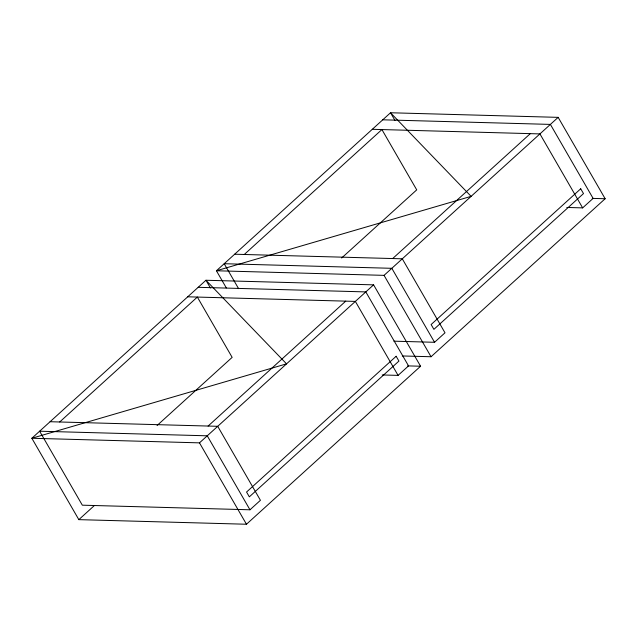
<?xml version="1.0" encoding="UTF-8"?>
<svg xmlns="http://www.w3.org/2000/svg" width="637" height="637" viewBox="0 0 637 637"><rect width="100%" height="100%" fill="white"/><g stroke="black" fill="none" stroke-linecap="round" stroke-linejoin="round"><path stroke-width="0.96" d="M59.703 421.981L197.343 297.065L232.155 357.365L157.076 425.5M244.274 254.482L381.913 129.566L416.725 189.866L341.647 258.001M78.837 519.641L246.471 524.243L420.579 366.235L373.593 284.858L205.958 280.256L31.85 438.264L78.837 519.641L94.26 505.643M208.1 426.049L345.74 301.142M392.671 258.55L530.31 133.643M210.409 287.964L205.958 280.256L286.539 363.854L31.85 438.264L199.485 442.858L373.593 284.858M226.31 287.892L216.421 270.765L384.055 275.359L558.163 117.359L605.15 198.736L431.042 356.744L402.273 355.956M249.975 509.791L207.256 435.812L39.621 431.209L82.332 505.189L249.975 509.791L260.437 500.3L217.719 426.312L50.084 421.718M382.208 374.954L398.077 375.384L408.54 365.893L365.821 291.905L198.187 287.311M393.873 341.177L434.545 342.292L445 332.801L402.289 258.813L234.655 254.219M566.779 207.455L582.648 207.885L593.111 198.394L550.392 124.406L382.757 119.812M558.163 117.359L390.529 112.757L216.421 270.765L471.109 196.355L390.529 112.757L394.98 120.465M372.295 129.303L539.929 133.905L582.648 207.885M592.259 198.386L605.15 198.736M187.724 296.802L355.358 301.405L398.077 375.384M407.688 365.885L420.579 366.235M434.545 342.292L391.827 268.312L224.192 263.71L238.596 288.657M384.055 275.359L431.042 356.744M199.485 442.858L246.471 524.243M396.15 356.274L246.551 492.035L249.33 496.844L398.929 361.083L396.15 356.274M580.721 188.775L431.122 324.536L433.901 329.345L583.5 193.584L580.721 188.775"/></g></svg>
